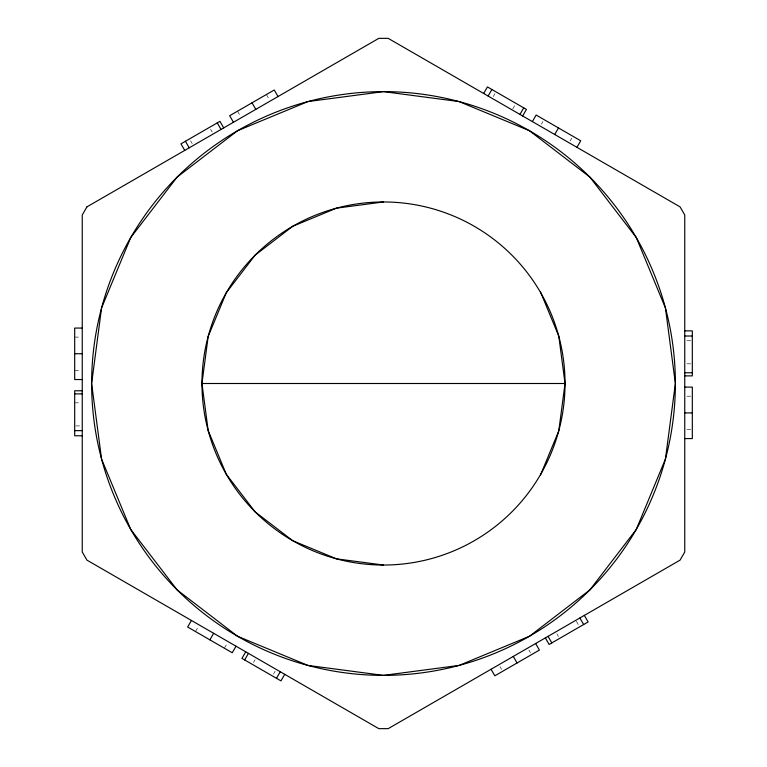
<?xml version="1.0" encoding="UTF-8"?>
<svg xmlns="http://www.w3.org/2000/svg" width="767" height="767" viewBox="0 0 767 767"><rect width="100%" height="100%" fill="white"/><g stroke="black" fill="none" stroke-linecap="round" stroke-linejoin="round"><path stroke-width="0.58" stroke-dasharray="3.83 2.88" d="M493.286 96.527L494.907 93.727M195.48 631.538L198.72 625.92M512.739 109.01L515.98 103.401M224.357 648.211L227.061 643.532M541.32 124.264L542.94 121.454M253.474 662.525L255.095 659.716M570.197 140.936L571.818 138.127M273.474 674.068L275.094 671.259M74.687 337.106L80.084 337.106M686.916 340.73L691.24 340.73M686.916 363.817L692.313 363.817M74.687 370.451L80.084 370.451M686.916 396.194L692.313 396.194M74.687 402.828L80.084 402.828M75.76 425.915L80.084 425.915M686.916 429.539L692.313 429.539M576.333 621.27L578.491 625.019M266.417 94.504L269.658 100.122M556.88 633.753L558.501 636.562M237.54 111.177L240.78 116.795M528.837 649.937L530.457 652.746M210.58 129.24L212.21 132.049M499.959 666.619L501.58 669.418M190.59 140.783L192.21 143.592"/><path stroke-width="1.15" d="M383.5 565.03L336.512 558.846L292.735 540.716L255.133 511.867L226.284 474.265L208.154 430.488L201.97 383.5L208.154 336.512L226.284 292.735L255.133 255.133L292.735 226.284L336.512 208.154L383.5 201.97M540.524 292.026L558.798 336.147L565.03 383.5L558.798 430.853L540.524 474.974M483.651 93.469L487.438 86.92L526.421 109.422L522.643 115.98M488.119 96.048L491.896 89.49M191.434 620.465L187.647 627.013L232.228 652.755L236.015 646.207M209.88 639.851L213.657 633.302M519.94 114.417L523.727 107.869M532.365 121.589L536.143 115.04L580.724 140.783L576.947 147.331M245.737 651.816L241.95 658.374L280.943 680.875L284.72 674.327M244.654 659.927L248.431 653.379M554.714 134.493L558.501 127.945M276.475 678.296L280.262 671.748M82.251 328.065L74.687 328.065L74.687 379.54L82.251 379.54M684.749 330.865L692.313 330.865L692.313 375.878L684.749 375.878M684.749 336.013L692.313 336.013M74.687 353.731L82.251 353.731M684.749 372.762L692.313 372.762M201.97 383.5L565.03 383.5A181.53 181.53 0 0 0 292.735 226.284A181.53 181.53 0 0 0 292.735 540.716A181.53 181.53 0 0 0 565.03 383.5M684.749 387.105L692.313 387.105L692.313 438.58L684.749 438.58M82.251 390.767L74.687 390.767L74.687 435.781L82.251 435.781M74.687 393.883L82.251 393.883M684.749 412.914L692.313 412.914M74.687 430.632L82.251 430.632M584.339 615.402L588.116 621.951L549.134 644.462L545.356 637.914M579.871 617.981L583.658 624.53M278.038 96.537L274.25 89.988L229.669 115.721L233.446 122.279M252.027 102.816L255.804 109.365M548.05 636.351L551.828 642.909M535.634 643.523L539.412 650.071L494.83 675.813L491.053 669.265M223.724 127.888L219.947 121.339L180.964 143.841L184.742 150.399M217.253 122.893L221.03 129.441M513.276 656.427L517.054 662.985M185.422 141.272L189.209 147.82M101.57 307.96L91.618 383.5L101.57 459.04L130.726 529.441L177.11 589.89L237.559 636.274L307.96 665.43L383.5 675.382L459.04 665.43L529.441 636.274L589.89 589.89L636.274 529.441L665.43 459.04L675.382 383.5L665.43 307.96L636.274 237.559L589.89 177.11L529.441 130.726L459.04 101.57L383.5 91.618L307.96 101.57L237.559 130.726L177.11 177.11L130.726 237.559L101.57 307.96M86.939 206.869L82.251 214.981L82.251 552.019L86.939 560.131L378.812 728.65L388.188 728.65L680.061 560.131L684.749 552.019L684.749 214.981L680.061 206.869L388.188 38.35L378.812 38.35L86.939 206.869M237.559 636.274A291.882 291.882 0 0 0 675.382 383.5A291.882 291.882 0 0 0 237.559 130.726A291.882 291.882 0 0 0 237.559 636.274"/></g></svg>
